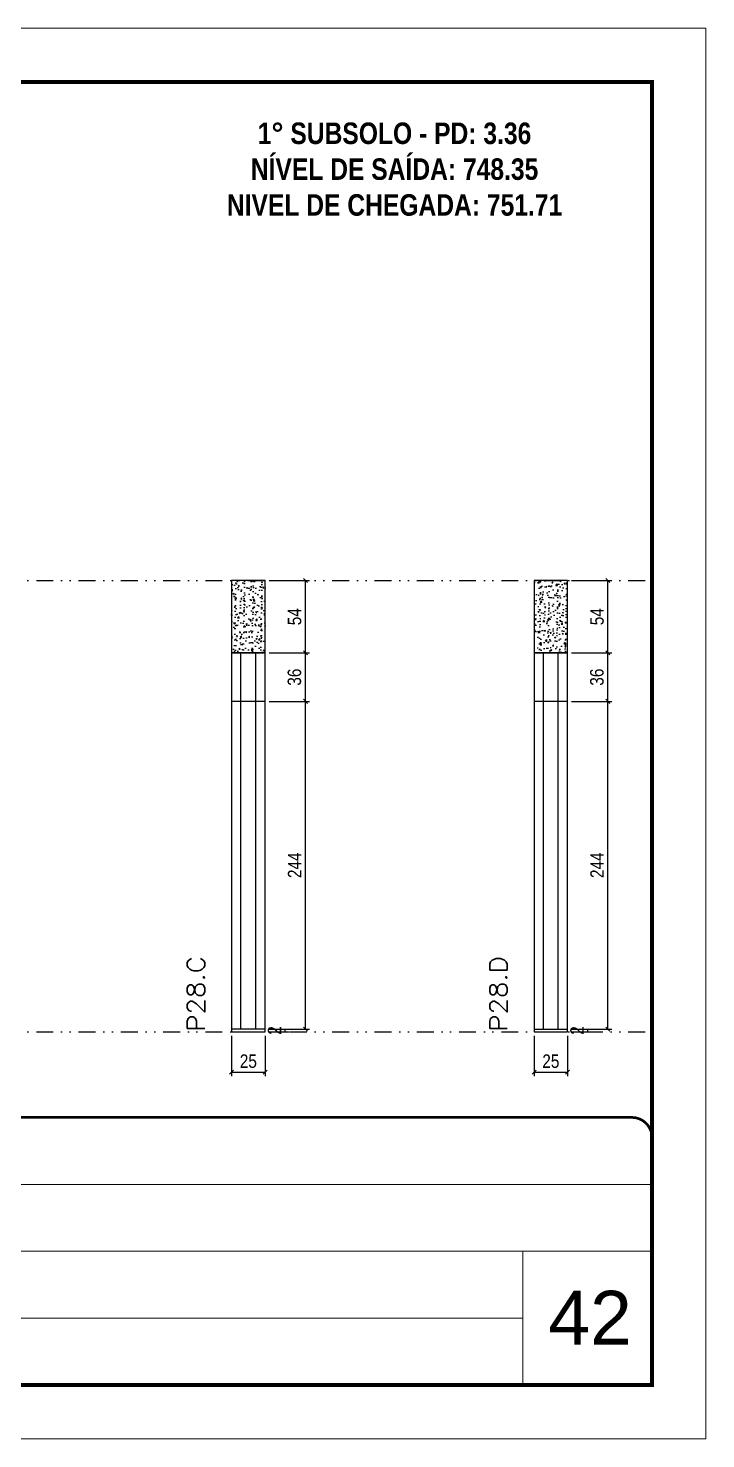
# Model space of a CAD drawing. Header units: millimetres. Extents: x 1945 to 8225, y 304 to 15137.
# Drawn here: x 4511 to 5015, y 2601 to 3651 of the extents above; entities that cross this region are included whole.
import ezdxf

# ---------------------------------------------------------------- set-up
doc = ezdxf.new("R2010")
doc.units = ezdxf.units.MM
for name, pattern in [('CONTINUO', [0]), ('DASHED', [0.75, 0.5, -0.25]), ('DIVIDE2', [0.625, 0.25, -0.125, 0, -0.125, 0, -0.125])]:
    doc.linetypes.add(name, pattern=pattern)
for name, color, linetype, lineweight in [('CARIMBO', 255, 'Continuous', 9), ('Folhas', 255, 'Continuous', 9), ('SARRAFO DE PRESSAO', 251, 'DASHED', 9), ('Texto Seção', 7, 'Continuous', 15)]:
    doc.layers.add(name, color=color, linetype=linetype, lineweight=lineweight)
for name, color, linetype in [('COTA', 241, 'Continuous'), ('NOMENCLATURA', 7, 'Continuous'), ('Nível', 160, 'Continuous'), ('Painéis', 200, 'Continuous'), ('SARR_2.2x7', 40, 'Continuous')]:
    doc.layers.add(name, color=color, linetype=linetype)
doc.styles.add('ARIAL', font='arial.ttf')
doc.styles.add('COTA TECNICA', font='techl___.ttf', dxfattribs={"height": 10})
doc.styles.add('REGUA-120', font='ROMANS.shx', dxfattribs={"height": 15})
doc.styles.add('ROMANC', font='techb___.ttf', dxfattribs={"height": 2.5})
doc.dimstyles.new('PAINEL-NOVA', dxfattribs={"dimtxt": 10, "dimasz": 3, "dimexe": 3, "dimexo": 3, "dimgap": 3, "dimtad": 1, "dimdec": 1, "dimzin": 12, "dimdsep": 46, "dimtxsty": 'COTA TECNICA', "dimblk1": 'OBLIQUE', "dimblk2": 'OBLIQUE', "dimsah": 1, "dimcen": 0.9, "dimclrd": 4, "dimclre": 4, "dimclrt": 240, "dimadec": 1, "dimazin": 3, "dimtfac": 1, "dimtdec": 1, "dimtix": 1, "dimtmove": 0, "dimatfit": 3, "dimfxl": 1, "dimtolj": 1, "dimtzin": 12, "dimarcsym": 0})
pattern_1 = [(51, (3913.114, 7934.723), (9.121755, -0.637855), [0.9525, -10.4775]), (356, (3913.114, 7934.723), (-1.928623, 9.520633), [0.762, -8.38203]), (101.45144, (3913.874, 7934.67), (7.193132, 8.882778), [0.8095, -8.904512]), (47.1842, (3913.07, 7937.263), (13.588575, -1.865247), [1.42875, -15.71625]), (97.63556, (3914.202, 7937.107), (11.65249, 12.576586), [1.21425, -13.35678]), (352.18415, (3913.07, 7937.263), (11.65249, 12.576586), [1.143, -12.572987]), (22, (3914.3505, 7936.65), (7.668804, -4.980179), [0.9525, -10.4775]), (327, (3914.35, 7936.65), (2.928905, 9.261925), [0.762, -8.382]), (72.45145, (3914.9895, 7936.235), (10.597708, 4.281746), [0.8095, -8.904497]), (38.5, (3913.114, 7934.723), (0.0806222, 4.2298032), [0, -8.2804, 0, -8.509, 0, -8.41375]), (8.5, (3913.114, 7934.723), (3.2530547, 5.066574), [0, -4.8514, 0, -8.0899, 0, -3.20675]), (328.5, (3910.2822, 7934.6737), (6.7834962, -0.1680745), [0, -3.175, 0, -9.906, 0, -13.1445]), (318.5, (3909.0124, 7934.6515), (7.383143, 1.4003915), [0, -4.1275, 0, -6.5786, 0, -9.3345])]

# ---------------------------------------------------------------- blocks, each defined once
blk = doc.blocks.new('9999999999')
at = {"color": 30, "linetype": 'CONTINUO'}
for p, q in [((98564.6, 34379.6), (99584, 34379.6)), ((98564.6, 34329.8), (99488, 34329.8)), ((99584, 34329.8), (99488, 34329.8)), ((99488, 34329.8), (99488, 34230.2)), ((98564.6, 34280), (99488, 34280))]:
    blk.add_line(p, q, dxfattribs=at)
at = {"color": 30, "linetype": 'CONTINUO', "const_width": 2}
blk.add_lwpolyline([(99584, 34230.2), (99584, 34414.4, 0.414214), (99569, 34429.4), (98229, 34429.4, 0.414214), (98214, 34414.4), (98214, 34245.2, 0.414214), (98229, 34230.2), (99584, 34230.2)], format="xyb", dxfattribs=at)
at = {"layer": 'Folhas'}
blk.add_lwpolyline([(98139, 34190.2), (99624, 34190.2), (99624, 35240.2), (98139, 35240.2)], close=True, dxfattribs=at)
at = {"layer": 'Folhas', "color": 30, "const_width": 3}
blk.add_lwpolyline([(98214, 34230.2), (99584, 34230.2), (99584, 35200.2), (98214, 35200.2)], close=True, dxfattribs=at)
blk = doc.blocks.new('*D1142')
at = {"layer": 'COTA', "color": 4, "linetype": 'Continuous', "lineweight": -2, "ltscale": 30, "transparency": 16777216}
for p, q in [((4690.1, 2906.3), (4705.1, 2906.3)), ((4690.1, 2904.3), (4705.1, 2904.3)), ((4702.1, 2904.3), (4702.1, 2906.3))]:
    blk.add_line(p, q, dxfattribs=at)
at = {"layer": 'Defpoints', "color": 0, "linetype": 'Continuous', "ltscale": 30, "transparency": 16777216}
for p in [(4687.1, 2906.3), (4687.1, 2904.3), (4702.1, 2906.3)]:
    blk.add_point(p, dxfattribs=at)
at = {"layer": 'COTA', "color": 240, "linetype": 'Continuous', "ltscale": 30, "transparency": 16777216, "insert": (4694.1, 2905.3), "char_height": 10, "attachment_point": 5, "rotation": 90, "style": 'COTA TECNICA'}
blk.add_mtext('\\A1;2', dxfattribs=at)
blk = doc.blocks.new('_Oblique')
at = {"color": 0, "linetype": 'ByBlock', "lineweight": -2}
blk.add_line((-0.5, -0.5), (0.5, 0.5), dxfattribs=at)
blk = doc.blocks.new('*D1143')
at = {"layer": 'COTA', "color": 4, "linetype": 'Continuous', "lineweight": -2, "ltscale": 30, "transparency": 16777216}
for p, q in [((4690.1, 3150.3), (4720.1, 3150.3)), ((4717.1, 2906.3), (4717.1, 3150.3)), ((4690.1, 2906.3), (4720.1, 2906.3))]:
    blk.add_line(p, q, dxfattribs=at)
at = {"layer": 'Defpoints', "color": 0, "linetype": 'Continuous', "ltscale": 30, "transparency": 16777216}
for p in [(4687.1, 3150.3), (4717.1, 3150.3), (4687.1, 2906.3)]:
    blk.add_point(p, dxfattribs=at)
at = {"layer": 'COTA', "color": 4, "linetype": 'Continuous', "lineweight": -2, "ltscale": 30, "transparency": 16777216, "xscale": 3, "yscale": 3, "zscale": 3}
for p, rotation in [((4717.1, 3150.3), 90), ((4717.1, 2906.3), 270)]:
    blk.add_blockref('_Oblique', p, dxfattribs=dict(at, rotation=rotation))
at = {"layer": 'COTA', "color": 240, "linetype": 'Continuous', "ltscale": 30, "transparency": 16777216, "insert": (4709, 3028.3), "char_height": 10, "attachment_point": 5, "rotation": 90, "style": 'COTA TECNICA'}
blk.add_mtext('\\A1;244', dxfattribs=at)
blk = doc.blocks.new('*D1144')
at = {"layer": 'COTA', "color": 4, "linetype": 'Continuous', "lineweight": -2, "ltscale": 30, "transparency": 16777216}
for p, q in [((4690.1, 3186.3), (4720.1, 3186.3)), ((4717.1, 3150.3), (4717.1, 3186.3)), ((4690.1, 3150.3), (4720.1, 3150.3))]:
    blk.add_line(p, q, dxfattribs=at)
at = {"layer": 'Defpoints', "color": 0, "linetype": 'Continuous', "ltscale": 30, "transparency": 16777216}
for p in [(4687.1, 3186.3), (4717.1, 3186.3), (4687.1, 3150.3)]:
    blk.add_point(p, dxfattribs=at)
at = {"layer": 'COTA', "color": 4, "linetype": 'Continuous', "lineweight": -2, "ltscale": 30, "transparency": 16777216, "xscale": 3, "yscale": 3, "zscale": 3}
for p, rotation in [((4717.1, 3186.3), 90), ((4717.1, 3150.3), 270)]:
    blk.add_blockref('_Oblique', p, dxfattribs=dict(at, rotation=rotation))
at = {"layer": 'COTA', "color": 240, "linetype": 'Continuous', "ltscale": 30, "transparency": 16777216, "insert": (4708.9, 3168.3), "char_height": 10, "attachment_point": 5, "rotation": 90, "style": 'COTA TECNICA'}
blk.add_mtext('\\A1;36', dxfattribs=at)
blk = doc.blocks.new('*D1145')
at = {"layer": 'COTA', "color": 4, "linetype": 'Continuous', "lineweight": -2, "ltscale": 30, "transparency": 16777216}
for p, q in [((4690.1, 3240.3), (4720.1, 3240.3)), ((4717.1, 3186.3), (4717.1, 3240.3)), ((4690.1, 3186.3), (4720.1, 3186.3))]:
    blk.add_line(p, q, dxfattribs=at)
at = {"layer": 'Defpoints', "color": 0, "linetype": 'Continuous', "ltscale": 30, "transparency": 16777216}
for p in [(4687.1, 3240.3), (4717.1, 3240.3), (4687.1, 3186.3)]:
    blk.add_point(p, dxfattribs=at)
at = {"layer": 'COTA', "color": 4, "linetype": 'Continuous', "lineweight": -2, "ltscale": 30, "transparency": 16777216, "xscale": 3, "yscale": 3, "zscale": 3}
for p, rotation in [((4717.1, 3240.3), 90), ((4717.1, 3186.3), 270)]:
    blk.add_blockref('_Oblique', p, dxfattribs=dict(at, rotation=rotation))
at = {"layer": 'COTA', "color": 240, "linetype": 'Continuous', "ltscale": 30, "transparency": 16777216, "insert": (4709, 3213.3), "char_height": 10, "attachment_point": 5, "rotation": 90, "style": 'COTA TECNICA'}
blk.add_mtext('\\A1;54', dxfattribs=at)
blk = doc.blocks.new('*D1146')
at = {"layer": 'COTA', "color": 4, "linetype": 'Continuous', "lineweight": -2, "ltscale": 30, "transparency": 16777216}
for p, q in [((4662.1, 2901.3), (4662.1, 2871.3)), ((4687.1, 2901.3), (4687.1, 2871.3)), ((4662.1, 2874.3), (4687.1, 2874.3))]:
    blk.add_line(p, q, dxfattribs=at)
at = {"layer": 'Defpoints', "color": 0, "linetype": 'Continuous', "ltscale": 30, "transparency": 16777216}
for p in [(4662.1, 2904.3), (4687.1, 2904.3), (4687.1, 2874.3)]:
    blk.add_point(p, dxfattribs=at)
at = {"layer": 'COTA', "color": 4, "linetype": 'Continuous', "lineweight": -2, "ltscale": 30, "transparency": 16777216, "xscale": 3, "yscale": 3, "zscale": 3, "rotation": 180}
blk.add_blockref('_Oblique', (4662.1, 2874.3), dxfattribs=at)
at = {"layer": 'COTA', "color": 4, "linetype": 'Continuous', "lineweight": -2, "ltscale": 30, "transparency": 16777216, "xscale": 3, "yscale": 3, "zscale": 3}
blk.add_blockref('_Oblique', (4687.1, 2874.3), dxfattribs=at)
at = {"layer": 'COTA', "color": 240, "linetype": 'Continuous', "ltscale": 30, "transparency": 16777216, "insert": (4674.6, 2882.4), "char_height": 10, "attachment_point": 5, "style": 'COTA TECNICA'}
blk.add_mtext('\\A1;25', dxfattribs=at)
blk = doc.blocks.new('*D1147')
at = {"layer": 'COTA', "color": 4, "linetype": 'Continuous', "lineweight": -2, "ltscale": 30, "transparency": 16777216}
for p, q in [((4915.1, 2906.3), (4930.1, 2906.3)), ((4915.1, 2904.3), (4930.1, 2904.3)), ((4927.1, 2904.3), (4927.1, 2906.3))]:
    blk.add_line(p, q, dxfattribs=at)
at = {"layer": 'Defpoints', "color": 0, "linetype": 'Continuous', "ltscale": 30, "transparency": 16777216}
for p in [(4912.1, 2906.3), (4912.1, 2904.3), (4927.1, 2906.3)]:
    blk.add_point(p, dxfattribs=at)
at = {"layer": 'COTA', "color": 240, "linetype": 'Continuous', "ltscale": 30, "transparency": 16777216, "insert": (4919.1, 2905.3), "char_height": 10, "attachment_point": 5, "rotation": 90, "style": 'COTA TECNICA'}
blk.add_mtext('\\A1;2', dxfattribs=at)
blk = doc.blocks.new('*D1148')
at = {"layer": 'COTA', "color": 4, "linetype": 'Continuous', "lineweight": -2, "ltscale": 30, "transparency": 16777216}
for p, q in [((4915.1, 3150.3), (4945.1, 3150.3)), ((4942.1, 2906.3), (4942.1, 3150.3)), ((4915.1, 2906.3), (4945.1, 2906.3))]:
    blk.add_line(p, q, dxfattribs=at)
at = {"layer": 'Defpoints', "color": 0, "linetype": 'Continuous', "ltscale": 30, "transparency": 16777216}
for p in [(4912.1, 3150.3), (4942.1, 3150.3), (4912.1, 2906.3)]:
    blk.add_point(p, dxfattribs=at)
at = {"layer": 'COTA', "color": 4, "linetype": 'Continuous', "lineweight": -2, "ltscale": 30, "transparency": 16777216, "xscale": 3, "yscale": 3, "zscale": 3}
for p, rotation in [((4942.1, 3150.3), 90), ((4942.1, 2906.3), 270)]:
    blk.add_blockref('_Oblique', p, dxfattribs=dict(at, rotation=rotation))
at = {"layer": 'COTA', "color": 240, "linetype": 'Continuous', "ltscale": 30, "transparency": 16777216, "insert": (4934, 3028.3), "char_height": 10, "attachment_point": 5, "rotation": 90, "style": 'COTA TECNICA'}
blk.add_mtext('\\A1;244', dxfattribs=at)
blk = doc.blocks.new('*D1149')
at = {"layer": 'COTA', "color": 4, "linetype": 'Continuous', "lineweight": -2, "ltscale": 30, "transparency": 16777216}
for p, q in [((4915.1, 3186.3), (4945.1, 3186.3)), ((4942.1, 3150.3), (4942.1, 3186.3)), ((4915.1, 3150.3), (4945.1, 3150.3))]:
    blk.add_line(p, q, dxfattribs=at)
at = {"layer": 'Defpoints', "color": 0, "linetype": 'Continuous', "ltscale": 30, "transparency": 16777216}
for p in [(4912.1, 3186.3), (4942.1, 3186.3), (4912.1, 3150.3)]:
    blk.add_point(p, dxfattribs=at)
at = {"layer": 'COTA', "color": 4, "linetype": 'Continuous', "lineweight": -2, "ltscale": 30, "transparency": 16777216, "xscale": 3, "yscale": 3, "zscale": 3}
for p, rotation in [((4942.1, 3186.3), 90), ((4942.1, 3150.3), 270)]:
    blk.add_blockref('_Oblique', p, dxfattribs=dict(at, rotation=rotation))
at = {"layer": 'COTA', "color": 240, "linetype": 'Continuous', "ltscale": 30, "transparency": 16777216, "insert": (4933.9, 3168.3), "char_height": 10, "attachment_point": 5, "rotation": 90, "style": 'COTA TECNICA'}
blk.add_mtext('\\A1;36', dxfattribs=at)
blk = doc.blocks.new('*D1150')
at = {"layer": 'COTA', "color": 4, "linetype": 'Continuous', "lineweight": -2, "ltscale": 30, "transparency": 16777216}
for p, q in [((4915.1, 3240.3), (4945.1, 3240.3)), ((4942.1, 3186.3), (4942.1, 3240.3)), ((4915.1, 3186.3), (4945.1, 3186.3))]:
    blk.add_line(p, q, dxfattribs=at)
at = {"layer": 'Defpoints', "color": 0, "linetype": 'Continuous', "ltscale": 30, "transparency": 16777216}
for p in [(4912.1, 3240.3), (4942.1, 3240.3), (4912.1, 3186.3)]:
    blk.add_point(p, dxfattribs=at)
at = {"layer": 'COTA', "color": 4, "linetype": 'Continuous', "lineweight": -2, "ltscale": 30, "transparency": 16777216, "xscale": 3, "yscale": 3, "zscale": 3}
for p, rotation in [((4942.1, 3240.3), 90), ((4942.1, 3186.3), 270)]:
    blk.add_blockref('_Oblique', p, dxfattribs=dict(at, rotation=rotation))
at = {"layer": 'COTA', "color": 240, "linetype": 'Continuous', "ltscale": 30, "transparency": 16777216, "insert": (4934, 3213.3), "char_height": 10, "attachment_point": 5, "rotation": 90, "style": 'COTA TECNICA'}
blk.add_mtext('\\A1;54', dxfattribs=at)
blk = doc.blocks.new('*D1151')
at = {"layer": 'COTA', "color": 4, "linetype": 'Continuous', "lineweight": -2, "ltscale": 30, "transparency": 16777216}
for p, q in [((4887.1, 2901.3), (4887.1, 2871.3)), ((4912.1, 2901.3), (4912.1, 2871.3)), ((4887.1, 2874.3), (4912.1, 2874.3))]:
    blk.add_line(p, q, dxfattribs=at)
at = {"layer": 'Defpoints', "color": 0, "linetype": 'Continuous', "ltscale": 30, "transparency": 16777216}
for p in [(4887.1, 2904.3), (4912.1, 2904.3), (4912.1, 2874.3)]:
    blk.add_point(p, dxfattribs=at)
at = {"layer": 'COTA', "color": 4, "linetype": 'Continuous', "lineweight": -2, "ltscale": 30, "transparency": 16777216, "xscale": 3, "yscale": 3, "zscale": 3, "rotation": 180}
blk.add_blockref('_Oblique', (4887.1, 2874.3), dxfattribs=at)
at = {"layer": 'COTA', "color": 4, "linetype": 'Continuous', "lineweight": -2, "ltscale": 30, "transparency": 16777216, "xscale": 3, "yscale": 3, "zscale": 3}
blk.add_blockref('_Oblique', (4912.1, 2874.3), dxfattribs=at)
at = {"layer": 'COTA', "color": 240, "linetype": 'Continuous', "ltscale": 30, "transparency": 16777216, "insert": (4899.6, 2882.4), "char_height": 10, "attachment_point": 5, "style": 'COTA TECNICA'}
blk.add_mtext('\\A1;25', dxfattribs=at)

msp = doc.modelspace()

# ---------------------------------------------------------------- hatches: boundary and pattern name
at = {"layer": 'COTA', "linetype": 'Continuous', "ltscale": 30}
h = msp.add_hatch(dxfattribs=at)
h.set_pattern_fill('AR-CONC', color=256, scale=0.05, angle=1)
h.set_pattern_definition(pattern_1)
h.paths.add_polyline_path([(4687.11, 3240.32), (4662.11, 3240.32), (4662.11, 3186.32), (4687.11, 3186.32)])
h = msp.add_hatch(dxfattribs=at)
h.set_pattern_fill('AR-CONC', color=256, scale=0.05, angle=1)
h.set_pattern_definition(pattern_1)
h.paths.add_polyline_path([(4912.11, 3240.32), (4887.11, 3240.32), (4887.11, 3186.32), (4912.11, 3186.32)])

# ---------------------------------------------------------------- linework, layer by layer
for points in [[(4662.11, 3186.32), (4687.11, 3186.32), (4687.11, 3240.32), (4662.11, 3240.32)], [(4887.11, 3186.32), (4912.11, 3186.32), (4912.11, 3240.32), (4887.11, 3240.32)]]:
    msp.add_lwpolyline(points, close=True, dxfattribs=at)
at = {"layer": 'Nível', "color": 4, "linetype": 'DIVIDE2', "ltscale": 50}
for p, q in [((3604.86, 3240.32), (4974.86, 3240.32)), ((3604.86, 2904.32), (4974.86, 2904.32))]:
    msp.add_line(p, q, dxfattribs=at)
at = {"layer": 'Painéis', "linetype": 'Continuous', "ltscale": 30}
for p, q in [((4662.11, 3186.32), (4662.11, 2904.32)), ((4887.11, 3186.32), (4887.11, 2904.32))]:
    msp.add_line(p, q, dxfattribs=at)
for points in [[(4687.11, 3186.32), (4662.11, 3186.32)], [(4687.11, 2904.32), (4687.11, 3186.32)], [(4912.11, 3186.32), (4887.11, 3186.32)], [(4912.11, 2904.32), (4912.11, 3186.32)], [(4662.11, 3150.32), (4687.11, 3150.32)], [(4887.11, 3150.32), (4912.11, 3150.32)], [(4687.11, 2906.32), (4662.11, 2906.32)], [(4662.11, 2904.32), (4687.11, 2904.32)], [(4887.11, 2906.32), (4912.11, 2906.32)], [(4887.11, 2904.32), (4912.11, 2904.32)]]:
    msp.add_lwpolyline(points, dxfattribs=at)
at = {"layer": 'SARR_2.2x7', "linetype": 'Continuous', "ltscale": 30}
for points in [[(4669.11, 2906.32), (4669.11, 3186.32)], [(4680.11, 2906.32), (4680.11, 3186.32)], [(4894.11, 2906.32), (4894.11, 3186.32)], [(4905.11, 2906.32), (4905.11, 3186.32)]]:
    msp.add_lwpolyline(points, dxfattribs=at)

# ---------------------------------------------------------------- block references
at = {"layer": 'SARRAFO DE PRESSAO', "color": 6, "linetype": 'ByBlock'}
msp.add_blockref('9999999999', (-94609.12, -31588.85), dxfattribs=at)

# ---------------------------------------------------------------- texts
at = {"layer": 'CARIMBO', "style": 'ARIAL'}
msp.add_text('42', height=40, dxfattribs=at).set_placement((4897.72, 2671.5))
at = {"layer": 'NOMENCLATURA', "color": 2, "insert": (4783.35, 3581.15), "char_height": 16, "attachment_point": 2, "style": 'ROMANC'}
msp.add_mtext_dynamic_manual_height_columns('1° SUBSOLO - PD: 3.36\\PNÍVEL DE SAÍDA: 748.35\\PNIVEL DE CHEGADA: 751.71', width=449.0761, gutter_width=1, heights=[0], dxfattribs=at)
at = {"layer": 'Texto Seção', "style": 'REGUA-120', "width": 1.1}
for s, p in [('P28.C', (4642.11, 2904.32)), ('P28.D', (4867.11, 2904.32))]:
    msp.add_text(s, height=13, rotation=90, dxfattribs=at).set_placement(p)

# ---------------------------------------------------------------- dimensions: what is measured, and where the dimension line sits
at = {"layer": 'COTA', "linetype": 'Continuous', "ltscale": 30}
for base, p1, p2, picture, middle in [((4717.11, 3240.32), (4687.11, 3186.32), (4687.11, 3240.32), '*D1145', (4709, 3213.32)), ((4942.11, 3240.32), (4912.11, 3186.32), (4912.11, 3240.32), '*D1150', (4934, 3213.32)), ((4717.11, 3186.32), (4687.11, 3150.32), (4687.11, 3186.32), '*D1144', (4708.89, 3168.32)), ((4942.11, 3186.32), (4912.11, 3150.32), (4912.11, 3186.32), '*D1149', (4933.89, 3168.32)), ((4717.11, 3150.32), (4687.11, 2906.32), (4687.11, 3150.32), '*D1143', (4709.04, 3028.32)), ((4942.11, 3150.32), (4912.11, 2906.32), (4912.11, 3150.32), '*D1148', (4934.04, 3028.32)), ((4702.11, 2906.32), (4687.11, 2904.32), (4687.11, 2906.32), '*D1142', (4694.11, 2905.32)), ((4927.11, 2906.32), (4912.11, 2904.32), (4912.11, 2906.32), '*D1147', (4919.11, 2905.32))]:
    dim = msp.add_linear_dim(base=base, p1=p1, p2=p2, angle=90, dimstyle='PAINEL-NOVA', dxfattribs=at)
    dim.commit()
    dim.dimension.update_dxf_attribs({"geometry": picture, "text_midpoint": middle})
for base, p1, p2, picture, middle in [((4687.11, 2874.32), (4662.11, 2904.32), (4687.11, 2904.32), '*D1146', (4674.61, 2882.43)), ((4912.11, 2874.32), (4887.11, 2904.32), (4912.11, 2904.32), '*D1151', (4899.61, 2882.43))]:
    dim = msp.add_linear_dim(base=base, p1=p1, p2=p2, dimstyle='PAINEL-NOVA', dxfattribs=at)
    dim.commit()
    dim.dimension.update_dxf_attribs({"geometry": picture, "text_midpoint": middle})

doc.saveas('drawing.dxf')
